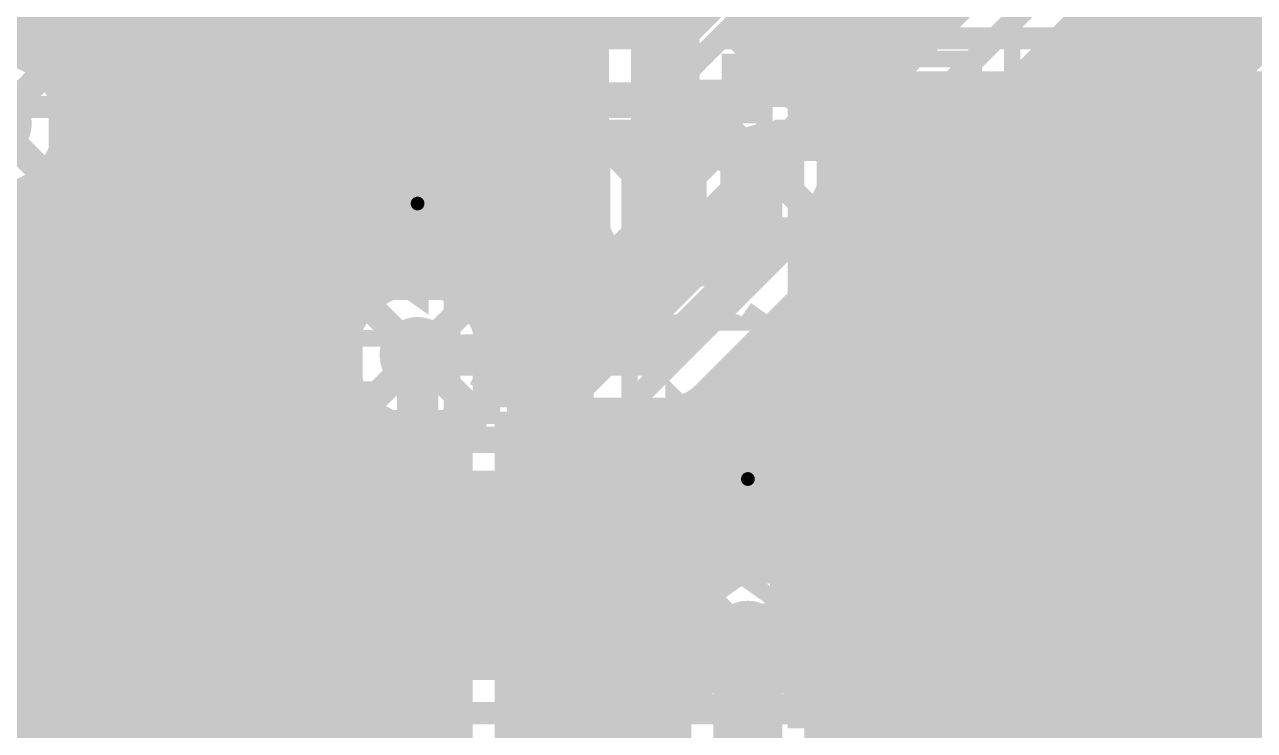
# Model space of a CAD drawing. Extents: x -1 to 119, y -42 to 51.
# Drawn here: x 29.52 to 40.87, y 10.51 to 17.02 of the extents above; entities that cross this region are included whole.
import ezdxf

# ---------------------------------------------------------------- set-up
doc = ezdxf.new("R2010")
doc.units = 0
doc.header["$MEASUREMENT"] = 0
doc.layers.get('0').update_dxf_attribs({"linetype": 'CONTINUOUS'})
for name, color, linetype in [('22-304-0_BOT', 7, 'CONTINUOUS'), ('22-304-0_DRD', 7, 'CONTINUOUS'), ('22-304-0_GND', 6, 'CONTINUOUS'), ('22-304-0_IN1', 4, 'CONTINUOUS'), ('22-304-0_SMT', 5, 'CONTINUOUS'), ('22-304-0_SPT', 10, 'CONTINUOUS'), ('22-304-0_SST', 14, 'CONTINUOUS'), ('22-304-0_TOP', 9, 'CONTINUOUS'), ('THRUHOLE_TAP', 11, 'CONTINUOUS')]:
    doc.layers.add(name, color=color, linetype=linetype)

# ---------------------------------------------------------------- blocks, each defined once
blk = doc.blocks.new('ROUND_60')
at = {"const_width": 0.35052}
blk.add_lwpolyline([(-0.17526, 0, 1), (0.17526, 0, 1)], format="xyb", close=True, dxfattribs=at)
blk = doc.blocks.new('ROUND_57')
at = {"const_width": 0.35052}
blk.add_lwpolyline([(-0.17526, 0, 1), (0.17526, 0, 1)], format="xyb", close=True, dxfattribs=at)
blk = doc.blocks.new('ROUND_64')
at = {"const_width": 0.35052}
blk.add_lwpolyline([(-0.17526, 0, 1), (0.17526, 0, 1)], format="xyb", close=True, dxfattribs=at)
blk = doc.blocks.new('ROUND_81')
at = {"const_width": 0.0635}
blk.add_lwpolyline([(-0.03175, 0, 1), (0.03175, 0, 1)], format="xyb", close=True, dxfattribs=at)
blk = doc.blocks.new('RECTANGLE_2')
blk.add_solid([(0.4826, 0.4064), (0.4826, -0.4064), (-0.4826, 0.4064), (-0.4826, -0.4064)])
blk = doc.blocks.new('RECTANGLE_41')
blk.add_solid([(0.8636, 0.6985), (0.8636, -0.6985), (-0.8636, 0.6985), (-0.8636, -0.6985)])
blk = doc.blocks.new('RECTANGLE_42')
blk.add_solid([(0.635, 0.3429), (0.635, -0.3429), (-0.635, 0.3429), (-0.635, -0.3429)])
blk = doc.blocks.new('ROUND_87')
at = {"const_width": 0.10033}
blk.add_lwpolyline([(-0.050164, 0, 1), (0.050164, 0, 1)], format="xyb", close=True, dxfattribs=at)

msp = doc.modelspace()

# ---------------------------------------------------------------- linework, layer by layer
at = {"layer": '22-304-0_BOT'}
for points, const_width in [([(50.673, 28.575), (48.768, 26.67), (48.768, 18.923), (49.911, 17.78), (49.911, 15.24), (49.149, 14.478), (49.149, 11.811), (48.006, 10.668), (32.385, 10.668), (30.353, 12.7), (28.067, 12.7), (26.67, 14.097)], 0.2032), ([(32.5628, 27.0383), (32.5628, 14.31798)], 0.254), ([(32.7914, 27.0383), (32.7914, 14.54912)], 0.254), ([(33.02, 27.0383), (33.02, 14.63802)], 0.254), ([(33.2486, 27.0383), (33.2486, 14.64056)], 0.254), ([(33.4772, 27.0383), (33.4772, 14.56436)], 0.254), ([(33.7058, 27.0383), (33.7058, 14.35608)], 0.254), ([(33.9344, 27.0383), (33.9344, 13.6398)], 0.254), ([(34.163, 27.0383), (34.163, 13.6398)], 0.254), ([(34.3916, 27.0383), (34.3916, 13.6398)], 0.254), ([(36.6776, 27.0383), (36.6776, 16.32712)], 0.254), ([(35.433, 15.367), (35.433, 17.018), (35.941, 17.526), (35.941, 22.352), (35.179, 23.114)], 0.635), ([(34.6202, 22.72538), (34.6202, 13.6398)], 0.254), ([(32.3342, 20.58162), (32.3342, 13.6398)], 0.254), ([(32.1056, 20.35048), (32.1056, 13.6398)], 0.254), ([(31.877, 20.26158), (31.877, 13.6398)], 0.254), ([(36.9062, 19.86534), (36.9062, 16.09598)], 0.254), ([(37.1348, 19.60626), (37.1348, 16.1544)], 0.254), ([(37.3634, 19.37766), (37.3634, 16.383)], 0.254), ([(24.384, 12.827), (25.019, 12.192), (30.226, 12.192), (32.258, 10.16), (48.133, 10.16), (57.15, 19.177)], 0.2032), ([(37.592, 19.14906), (37.592, 16.6116)], 0.254), ([(37.8206, 18.92046), (37.8206, 16.8402)], 0.254), ([(38.0492, 18.69186), (38.0492, 17.0688)], 0.254), ([(30.5054, 18.12036), (30.5054, 13.6398)], 0.254), ([(31.6484, 18.12036), (31.6484, 13.6398)], 0.254), ([(48.641, 18.034), (48.387, 18.034), (48.006, 17.653), (39.243, 17.653), (34.798, 13.208), (28.702, 13.208), (26.797, 15.113)], 0.2032), ([(29.591, 17.97812), (29.591, 16.68272)], 0.254), ([(30.2768, 17.93494), (30.2768, 13.6398)], 0.254), ([(30.734, 17.97812), (30.734, 13.6398)], 0.254), ([(31.4198, 17.93494), (31.4198, 13.6398)], 0.254), ([(38.9382, 17.9578), (36.95954, 15.98168)], 0.254), ([(29.8196, 17.87906), (29.8196, 16.45158)], 0.254), ([(30.0482, 17.86636), (30.0482, 13.6398)], 0.254), ([(30.9626, 17.87906), (30.9626, 13.6398)], 0.254), ([(31.1912, 17.86636), (31.1912, 13.6398)], 0.254), ([(39.4208, 17.2212), (35.10788, 12.90828)], 0.254), ([(36.449, 17.12468), (36.449, 16.41602)], 0.254), ([(39.4208, 17.21866), (39.4208, 11.0998)], 0.254), ([(39.6494, 17.2212), (39.6494, 11.0998)], 0.254), ([(39.878, 17.2212), (39.878, 11.0998)], 0.254), ([(40.1066, 17.2212), (40.1066, 11.0998)], 0.254), ([(40.3352, 17.2212), (40.3352, 11.0998)], 0.254), ([(40.5638, 17.2212), (40.5638, 11.0998)], 0.254), ([(40.7924, 17.2212), (40.7924, 16.67002)], 0.254), ([(34.7853, 17.018), (28.6258, 17.018)], 0.254), ([(34.7853, 17.018), (34.7853, 15.57274)], 0.254), ([(36.39058, 17.06118), (36.0807, 16.74876)], 0.254), ([(37.99586, 17.018), (36.3474, 17.018)], 0.254), ([(49.4792, 17.018), (39.2176, 17.018)], 0.254), ([(39.1922, 16.99006), (39.1922, 11.0998)], 0.254), ([(61.468, 16.891), (55.499, 16.891), (48.26, 9.652), (32.131, 9.652), (30.226, 11.557), (24.384, 11.557)], 0.2032), ([(34.7853, 16.7894), (28.6258, 16.7894)], 0.254), ([(37.76726, 16.7894), (36.1188, 16.7894)], 0.254), ([(36.2204, 16.88846), (36.2204, 16.41856)], 0.254), ([(40.93718, 16.7894), (38.989, 16.7894)], 0.254), ([(36.0807, 16.74876), (36.0807, 16.383)], 0.254), ([(38.9636, 16.76146), (38.9636, 11.0998)], 0.254), ([(34.7853, 16.5608), (29.73832, 16.5608)], 0.254), ([(37.53866, 16.5608), (36.0807, 16.5608)], 0.254), ([(40.72636, 16.5608), (38.7604, 16.5608)], 0.254), ([(38.735, 16.53286), (38.735, 11.0998)], 0.254), ([(34.7853, 16.3322), (29.87548, 16.3322)], 0.254), ([(37.31006, 16.3322), (36.66998, 16.3322)], 0.254), ([(40.6908, 16.3322), (38.5318, 16.3322)], 0.254), ([(40.6908, 16.383), (40.6908, 11.0998)], 0.254), ([(38.5064, 16.30426), (38.5064, 11.0998)], 0.254), ([(34.7853, 16.1036), (29.91612, 16.1036)], 0.254), ([(37.08146, 16.1036), (36.90112, 16.1036)], 0.254), ([(40.6908, 16.1036), (38.3032, 16.1036)], 0.254), ([(38.2778, 16.07566), (38.2778, 11.0998)], 0.254), ([(34.7853, 15.875), (29.87548, 15.875)], 0.254), ([(40.6908, 15.875), (38.0746, 15.875)], 0.254), ([(38.0492, 15.84706), (38.0492, 11.0998)], 0.254), ([(29.8196, 15.75562), (29.8196, 13.6398)], 0.254), ([(34.7853, 15.6464), (29.73832, 15.6464)], 0.254), ([(37.8206, 15.61846), (37.8206, 11.0998)], 0.254), ([(40.6908, 15.6464), (37.846, 15.6464)], 0.254), ([(29.591, 15.52448), (29.591, 13.6398)], 0.254), ([(34.75482, 15.4178), (28.6258, 15.4178)], 0.254), ([(37.592, 15.38986), (37.592, 11.0998)], 0.254), ([(40.6908, 15.4178), (37.6174, 15.4178)], 0.254), ([(34.77514, 15.1892), (28.78836, 15.1892)], 0.254), ([(37.3634, 15.16126), (37.3634, 11.0998)], 0.254), ([(40.6908, 15.1892), (37.3888, 15.1892)], 0.254), ([(34.8488, 15.01902), (34.8488, 13.8684)], 0.254), ([(34.8869, 14.9606), (28.86456, 14.9606)], 0.254), ([(37.1348, 14.93266), (37.1348, 11.0998)], 0.254), ([(40.6908, 14.9606), (37.1602, 14.9606)], 0.254), ([(35.74034, 14.75994), (34.61766, 13.6398)], 0.254), ([(35.0774, 14.78788), (35.0774, 14.097)], 0.254), ([(35.18916, 14.732), (28.86202, 14.732)], 0.254), ([(35.306, 14.69898), (35.306, 14.3256)], 0.254), ([(35.5346, 14.6939), (35.5346, 14.5542)], 0.254), ([(35.70986, 14.732), (35.6743, 14.732)], 0.254), ([(36.9062, 14.70406), (36.9062, 11.0998)], 0.254), ([(40.6908, 14.732), (36.9316, 14.732)], 0.254), ([(32.72536, 14.5034), (28.77312, 14.5034)], 0.254), ([(35.48126, 14.5034), (33.56864, 14.5034)], 0.254), ([(36.6776, 14.47546), (36.6776, 11.83132)], 0.254), ([(40.6908, 14.5034), (36.703, 14.5034)], 0.254), ([(32.53994, 14.2748), (28.54198, 14.2748)], 0.254), ([(35.25266, 14.2748), (33.75406, 14.2748)], 0.254), ([(36.449, 14.24686), (36.449, 11.98372)], 0.254), ([(40.6908, 14.2748), (36.4744, 14.2748)], 0.254), ([(32.47136, 14.0462), (28.4734, 14.0462)], 0.254), ([(35.02406, 14.0462), (33.82264, 14.0462)], 0.254), ([(36.2204, 14.01826), (36.2204, 12.03198)], 0.254), ([(40.6908, 14.0462), (36.2458, 14.0462)], 0.254), ([(32.48406, 13.8176), (28.702, 13.8176)], 0.254), ([(34.79546, 13.8176), (33.80994, 13.8176)], 0.254), ([(35.9918, 13.78966), (35.9918, 12.0015)], 0.254), ([(40.6908, 13.8176), (36.0172, 13.8176)], 0.254), ([(32.55264, 13.6398), (28.8798, 13.6398)], 0.254), ([(34.61766, 13.6398), (33.74136, 13.6398)], 0.254), ([(35.7632, 13.56106), (35.7632, 11.87958)], 0.254), ([(40.6908, 13.589), (35.7886, 13.589)], 0.254), ([(35.5346, 13.33246), (35.5346, 11.51382)], 0.254), ([(40.6908, 13.3604), (35.56, 13.3604)], 0.254), ([(35.306, 13.10386), (35.306, 11.0998)], 0.254), ([(40.6908, 13.1318), (35.3314, 13.1318)], 0.254), ([(35.0774, 12.8778), (35.0774, 11.0998)], 0.254), ([(40.6908, 12.9032), (35.1028, 12.9032)], 0.254), ([(30.8864, 12.7762), (32.5628, 11.0998)], 0.254), ([(34.798, 12.7762), (30.8864, 12.7762)], 0.254), ([(30.9626, 12.7762), (30.9626, 12.7)], 0.254), ([(31.1912, 12.7762), (31.1912, 12.4714)], 0.254), ([(31.4198, 12.7762), (31.4198, 12.2428)], 0.254), ([(31.6484, 12.7762), (31.6484, 12.0142)], 0.254), ([(31.877, 12.7762), (31.877, 11.7856)], 0.254), ([(32.1056, 12.7762), (32.1056, 11.557)], 0.254), ([(32.3342, 12.7762), (32.3342, 11.3284)], 0.254), ([(32.5628, 12.7762), (32.5628, 11.0998)], 0.254), ([(32.7914, 12.7762), (32.7914, 11.0998)], 0.254), ([(33.02, 12.7762), (33.02, 11.0998)], 0.254), ([(33.2486, 12.7762), (33.2486, 11.0998)], 0.254), ([(33.4772, 12.7762), (33.4772, 11.0998)], 0.254), ([(33.7058, 12.7762), (33.7058, 11.0998)], 0.254), ([(33.9344, 12.7762), (33.9344, 11.0998)], 0.254), ([(34.163, 12.7762), (34.163, 11.0998)], 0.254), ([(34.3916, 12.7762), (34.3916, 11.0998)], 0.254), ([(34.6202, 12.7762), (34.6202, 11.0998)], 0.254), ([(34.8488, 12.77874), (34.8488, 11.0998)], 0.254), ([(40.6908, 12.6746), (30.988, 12.6746)], 0.254), ([(40.6908, 12.446), (31.2166, 12.446)], 0.254), ([(40.6908, 12.2174), (31.4452, 12.2174)], 0.254), ([(35.95116, 11.9888), (31.6738, 11.9888)], 0.254), ([(40.6908, 11.9888), (36.4363, 11.9888)], 0.254), ([(35.6489, 11.7602), (31.9024, 11.7602)], 0.254), ([(40.6908, 11.7602), (36.73856, 11.7602)], 0.254), ([(35.53714, 11.5316), (32.131, 11.5316)], 0.254), ([(40.6908, 11.5316), (36.85032, 11.5316)], 0.254), ([(35.51682, 11.303), (32.3596, 11.303)], 0.254), ([(40.6908, 11.303), (36.87318, 11.303)], 0.254), ([(30.04566, 11.1252), (24.90978, 11.1252)], 0.254), ([(29.591, 11.1252), (29.591, 6.51002)], 0.254), ([(29.8196, 11.1252), (29.8196, 6.51256)], 0.254), ([(30.04566, 11.1252), (31.81858, 9.35228)], 0.254), ([(30.0482, 11.12266), (30.0482, 6.43636)], 0.254), ([(35.5346, 11.19124), (35.5346, 11.0998)], 0.254), ([(30.09646, 11.0744), (24.86152, 11.0744)], 0.254), ([(35.56508, 11.0998), (32.5628, 11.0998)], 0.254), ([(40.6908, 11.0998), (36.82492, 11.0998)], 0.254), ([(30.2768, 10.89406), (30.2768, 6.3627)], 0.254), ([(30.32506, 10.8458), (24.5618, 10.8458)], 0.254), ([(30.5054, 10.66546), (30.5054, 6.3627)], 0.254), ([(30.55366, 10.6172), (25.23998, 10.6172)], 0.254), ([(30.734, 10.43686), (30.734, 6.3627)], 0.254), ([(30.78226, 10.3886), (25.47112, 10.3886)], 0.254)]:
    msp.add_lwpolyline(points, dxfattribs=dict(at, const_width=const_width))
at = {"layer": '22-304-0_BOT', "const_width": 0.254}
for points in [[(34.9758, 17.4752, 0.1989124), (34.78642, 17.018)], [(36.3982, 17.0688, 0.1989124), (36.58758, 17.526)], [(36.3982, 17.0688, 0.1989124), (36.58758, 17.526)], [(29.91612, 16.1036, 0.4142136), (29.2354, 16.78432)], [(41.148, 16.8402, 0.4142136), (40.6908, 16.383)], [(36.322, 16.42872, 0.0910377), (36.08019, 16.38433)], [(36.95954, 15.98168, 0.3146776), (36.322, 16.42618)], [(29.2354, 15.42288, 0.4142136), (29.91612, 16.1036)], [(34.7853, 15.57274, 0.0770437), (34.75341, 15.367)], [(34.75228, 15.367, 0.4142136), (35.433, 14.68628)], [(35.433, 14.68628, 0.1177025), (35.74047, 14.75968)], [(33.147, 14.65072, 0.4142136), (32.46628, 13.97)], [(33.82772, 13.97, 0.4142136), (33.147, 14.65072)], [(32.46628, 13.97, 0.1274583), (32.55194, 13.63941)], [(33.74136, 13.6398, 0.1274582), (33.82692, 13.97)], [(34.798, 12.7762, 0.1989115), (35.10333, 12.90267)], [(34.798, 12.7762, 0.1989115), (35.10333, 12.90267)], [(36.195, 12.03452, 0.4142136), (35.51428, 11.3538)], [(36.87572, 11.3538, 0.4142136), (36.195, 12.03452)], [(35.51428, 11.3538, 0.0961159), (35.56367, 11.09923)], [(36.82492, 11.0998, 0.0961154), (36.8742, 11.3538)]]:
    msp.add_lwpolyline(points, format="xyb", dxfattribs=at)
at = {"layer": '22-304-0_DRD', "const_width": 0.254}
for points in [[(29.8704, 16.7386), (28.6004, 16.7386)], [(29.8704, 16.7386), (28.6004, 15.4686)], [(29.8704, 15.4686), (28.6004, 16.7386)], [(29.8704, 15.4686), (29.8704, 16.7386)], [(35.687, 16.383), (35.687, 15.113)], [(36.957, 16.383), (35.687, 16.383)], [(36.957, 16.383), (35.687, 15.113)], [(36.957, 15.113), (35.687, 16.383)], [(35.687, 16.383), (35.687, 15.113)], [(36.957, 16.383), (35.687, 16.383)], [(36.957, 16.383), (35.687, 15.113)], [(36.957, 15.113), (35.687, 16.383)], [(36.957, 15.113), (36.957, 16.383)], [(36.957, 15.113), (36.957, 16.383)], [(32.512, 16.002), (32.512, 14.732)], [(33.782, 16.002), (32.512, 16.002)], [(33.782, 16.002), (32.512, 14.732)], [(33.782, 14.732), (32.512, 16.002)], [(32.512, 16.002), (32.512, 14.732)], [(33.782, 16.002), (32.512, 16.002)], [(33.782, 16.002), (32.512, 14.732)], [(33.782, 14.732), (32.512, 16.002)], [(32.512, 16.002), (32.512, 14.732)], [(33.782, 16.002), (32.512, 16.002)], [(33.782, 16.002), (32.512, 14.732)], [(33.782, 14.732), (32.512, 16.002)], [(33.782, 14.732), (33.782, 16.002)], [(33.782, 14.732), (33.782, 16.002)], [(33.782, 14.732), (33.782, 16.002)], [(34.798, 16.002), (34.798, 14.732)], [(36.068, 16.002), (34.798, 16.002)], [(36.068, 16.002), (34.798, 14.732)], [(36.068, 14.732), (34.798, 16.002)], [(36.068, 14.732), (36.068, 16.002)], [(28.6004, 15.4686), (29.8704, 15.4686)], [(35.687, 15.113), (36.957, 15.113)], [(35.687, 15.113), (36.957, 15.113)], [(32.512, 14.732), (33.782, 14.732)], [(32.512, 14.732), (33.782, 14.732)], [(32.512, 14.732), (33.782, 14.732)], [(34.798, 14.732), (36.068, 14.732)], [(32.512, 14.605), (32.512, 13.335)], [(33.782, 14.605), (32.512, 14.605)], [(33.782, 14.605), (32.512, 13.335)], [(33.782, 13.335), (32.512, 14.605)], [(33.782, 13.335), (33.782, 14.605)], [(36.83, 12.192), (35.56, 13.462), (35.56, 12.192)], [(35.56, 13.462), (35.56, 12.192)], [(36.83, 13.462), (35.56, 13.462)], [(36.83, 13.462), (35.56, 12.192)], [(36.83, 13.462), (35.56, 13.462)], [(36.83, 13.462), (35.56, 12.192)], [(36.83, 12.192), (35.56, 13.462)], [(36.83, 12.192), (36.83, 13.462)], [(36.83, 12.192), (36.83, 13.462)], [(32.512, 13.335), (33.782, 13.335)], [(35.56, 12.192), (36.83, 12.192)], [(35.56, 12.192), (36.83, 12.192)], [(35.56, 11.9888), (35.56, 10.7188)], [(36.83, 11.9888), (35.56, 11.9888)], [(36.83, 11.9888), (35.56, 10.7188)], [(36.83, 10.7188), (35.56, 11.9888)], [(36.83, 10.7188), (36.83, 11.9888)], [(35.56, 10.7188), (36.83, 10.7188)]]:
    msp.add_lwpolyline(points, dxfattribs=at)
at = {"layer": '22-304-0_IN1'}
for points, const_width in [([(23.749, 16.129), (24.384, 16.764), (31.877, 16.764), (34.925, 19.812), (52.832, 19.812), (53.213, 19.431), (53.213, 19.304)], 0.2032), ([(49.657, 19.05), (49.403, 19.304), (46.101, 19.304), (44.323, 17.526), (35.687, 17.526), (35.179, 17.018), (32.766, 17.018), (32.004, 16.256), (29.464, 16.256), (29.3116, 16.1036), (29.2354, 16.1036)], 0.2032), ([(50.419, 14.605), (47.752, 17.272), (45.085, 17.272), (44.704, 16.891), (39.116, 16.891), (35.941, 16.891), (35.306, 16.256), (32.766, 16.256), (31.877, 15.367), (28.829, 15.367), (28.067, 16.129), (25.654, 16.129), (24.765, 15.24), (21.336, 15.24), (20.574, 16.002), (20.574, 17.018)], 0.2032), ([(36.1188, 16.4592), (36.01466, 16.35506)], 0.254), ([(39.116, 16.4592), (36.1188, 16.4592)], 0.254), ([(36.1696, 16.4592), (36.1696, 16.41094)], 0.254), ([(36.3982, 16.4592), (36.3982, 16.42364)], 0.254), ([(36.6268, 16.4592), (36.6268, 16.35506)], 0.254), ([(36.8554, 16.4592), (36.8554, 16.16964)], 0.254), ([(37.084, 16.4592), (37.084, 7.5946)], 0.254), ([(37.3126, 16.4592), (37.3126, 7.82066)], 0.254), ([(37.5412, 16.4592), (37.5412, 7.92226)], 0.254), ([(37.7698, 16.4592), (37.7698, 7.9248)], 0.254), ([(37.9984, 16.4592), (37.9984, 7.9248)], 0.254), ([(38.227, 16.4592), (38.227, 7.9248)], 0.254), ([(38.4556, 16.4592), (38.4556, 7.9248)], 0.254), ([(38.6842, 16.4592), (38.6842, 7.9248)], 0.254), ([(38.9128, 16.4592), (38.9128, 7.9248)], 0.254), ([(44.704, 16.4592), (39.116, 16.4592)], 0.254), ([(39.1414, 16.4592), (39.1414, 7.9248)], 0.254), ([(39.37, 16.4592), (39.37, 7.9248)], 0.254), ([(39.5986, 16.4592), (39.5986, 7.9248)], 0.254), ([(39.8272, 16.4592), (39.8272, 7.9248)], 0.254), ([(40.0558, 16.4592), (40.0558, 7.9248)], 0.254), ([(40.2844, 16.4592), (40.2844, 7.9248)], 0.254), ([(40.513, 16.4592), (40.513, 7.9248)], 0.254), ([(40.7416, 16.4592), (40.7416, 7.9248)], 0.254), ([(40.9702, 16.4592), (40.9702, 7.9248)], 0.254), ([(48.05426, 16.3576), (36.62172, 16.3576)], 0.254), ([(41.45788, 16.129), (36.88588, 16.129)], 0.254), ([(41.29024, 15.9004), (36.98494, 15.9004)], 0.254), ([(36.322, 15.748), (36.322, 14.859), (35.433, 13.97), (33.147, 13.97)], 0.381), ([(41.23182, 15.6718), (36.99764, 15.6718)], 0.254), ([(41.25214, 15.4432), (36.92906, 15.4432)], 0.254), ([(32.46628, 15.34668), (32.18688, 15.06728)], 0.254), ([(36.8427, 15.31112), (36.8427, 14.859)], 0.254), ([(36.8554, 15.32636), (36.8554, 12.98702)], 0.254), ([(32.3596, 15.23746), (32.3596, 7.747)], 0.254), ([(32.47136, 15.2908), (32.4104, 15.2908)], 0.254), ([(41.3639, 15.2146), (36.8427, 15.2146)], 0.254), ([(32.131, 15.01648), (32.131, 7.747)], 0.254), ([(32.53994, 15.0622), (32.1818, 15.0622)], 0.254), ([(32.5882, 14.97838), (32.5882, 14.35608)], 0.254), ([(41.66616, 14.986), (36.8427, 14.986)], 0.254), ([(31.877, 14.9352), (28.86964, 14.9352)], 0.254), ([(29.6164, 14.9352), (29.6164, 7.747)], 0.254), ([(29.845, 14.9352), (29.845, 7.747)], 0.254), ([(30.0736, 14.9352), (30.0736, 7.747)], 0.254), ([(30.3022, 14.9352), (30.3022, 7.747)], 0.254), ([(30.5308, 14.9352), (30.5308, 7.747)], 0.254), ([(30.7594, 14.9352), (30.7594, 7.747)], 0.254), ([(30.988, 14.9352), (30.988, 7.747)], 0.254), ([(31.2166, 14.9352), (31.2166, 7.747)], 0.254), ([(31.4452, 14.9352), (31.4452, 7.747)], 0.254), ([(31.6738, 14.9352), (31.6738, 7.747)], 0.254), ([(31.9024, 14.9352), (31.9024, 7.747)], 0.254), ([(32.72536, 14.8336), (28.87218, 14.8336)], 0.254), ([(32.8168, 14.77264), (32.8168, 14.56436)], 0.254), ([(33.5026, 14.78788), (33.5026, 14.54912)], 0.254), ([(33.528, 14.80312), (33.528, 14.53388)], 0.254), ([(49.65446, 14.7574), (36.83254, 14.7574)], 0.254), ([(33.0454, 14.6939), (33.0454, 14.64056)], 0.254), ([(33.274, 14.69898), (33.274, 14.63802)], 0.254), ([(32.90316, 14.605), (28.82392, 14.605)], 0.254), ([(33.528, 14.605), (33.3883, 14.605)], 0.254), ([(41.52138, 14.5288), (36.72332, 14.5288)], 0.254), ([(36.6903, 14.4907), (35.80638, 13.60678)], 0.254), ([(36.6268, 14.4272), (36.6268, 13.35278)], 0.254), ([(32.6009, 14.3764), (28.67152, 14.3764)], 0.254), ([(41.31564, 14.3002), (36.4998, 14.3002)], 0.254), ([(36.3982, 14.1986), (36.3982, 13.4747)], 0.254), ([(32.48914, 14.1478), (27.34818, 14.1478)], 0.254), ([(41.2369, 14.0716), (36.2712, 14.0716)], 0.254), ([(36.1696, 13.97), (36.1696, 13.50518)], 0.254), ([(32.46882, 13.9192), (27.32532, 13.9192)], 0.254), ([(41.24198, 13.843), (36.0426, 13.843)], 0.254), ([(35.941, 13.7414), (35.941, 13.45692)], 0.254), ([(32.52724, 13.6906), (27.21356, 13.6906)], 0.254), ([(41.33088, 13.6144), (35.814, 13.6144)], 0.254), ([(32.5882, 13.58138), (32.5882, 7.747)], 0.254), ([(35.7124, 13.53058), (35.7124, 13.30452)], 0.254), ([(32.69488, 13.462), (26.9113, 13.462)], 0.254), ([(33.5026, 13.39088), (33.5026, 7.747)], 0.254), ([(33.528, 13.40612), (33.528, 7.747)], 0.254), ([(35.433, 13.4493), (33.9852, 13.4493)], 0.254), ([(33.9852, 13.4493), (33.9852, 7.747)], 0.254), ([(35.80638, 13.3858), (33.9852, 13.3858)], 0.254), ([(34.1122, 13.4493), (34.1122, 7.0358)], 0.254), ([(34.3408, 13.4493), (34.3408, 7.0358)], 0.254), ([(34.5694, 13.4493), (34.5694, 7.0358)], 0.254), ([(34.798, 13.4493), (34.798, 7.0358)], 0.254), ([(35.0266, 13.4493), (35.0266, 6.96976)], 0.254), ([(35.2552, 13.4493), (35.2552, 6.7564)], 0.254), ([(35.4838, 13.45184), (35.4838, 6.6548)], 0.254), ([(41.56202, 13.3858), (36.58108, 13.3858)], 0.254), ([(32.8168, 13.37564), (32.8168, 7.747)], 0.254), ([(33.0454, 13.2969), (33.0454, 7.747)], 0.254), ([(33.274, 13.30198), (33.274, 7.747)], 0.254), ([(33.528, 13.2334), (24.92756, 13.2334)], 0.254), ([(35.60064, 13.1572), (33.9852, 13.1572)], 0.254), ([(62.13094, 13.1572), (36.78936, 13.1572)], 0.254), ([(33.528, 13.0048), (25.03932, 13.0048)], 0.254), ([(35.5219, 12.9286), (33.9852, 12.9286)], 0.254), ([(41.60774, 12.9286), (36.86556, 12.9286)], 0.254), ([(33.528, 12.7762), (25.06218, 12.7762)], 0.254), ([(35.52698, 12.7), (33.9852, 12.7)], 0.254), ([(41.34612, 12.7), (36.86302, 12.7)], 0.254), ([(36.8554, 12.66444), (36.8554, 11.51382)], 0.254), ([(33.528, 12.5476), (25.00376, 12.5476)], 0.254), ([(35.61588, 12.4714), (33.9852, 12.4714)], 0.254), ([(41.24706, 12.4714), (36.77412, 12.4714)], 0.254), ([(33.528, 12.319), (24.83612, 12.319)], 0.254), ([(35.7124, 12.34694), (35.7124, 11.83132)], 0.254), ([(36.6268, 12.30122), (36.6268, 11.87958)], 0.254), ([(35.84702, 12.2428), (33.9852, 12.2428)], 0.254), ([(35.941, 12.19708), (35.941, 11.98372)], 0.254), ([(36.1696, 12.14628), (36.1696, 12.03198)], 0.254), ([(36.3982, 12.17676), (36.3982, 12.0015)], 0.254), ([(41.23436, 12.2428), (36.54298, 12.2428)], 0.254), ([(33.528, 12.0904), (24.80564, 12.0904)], 0.254), ([(36.03244, 12.0142), (33.9852, 12.0142)], 0.254), ([(41.30294, 12.0142), (36.35502, 12.0142)], 0.254), ([(33.528, 11.8618), (24.99106, 11.8618)], 0.254), ([(35.66922, 11.7856), (33.9852, 11.7856)], 0.254), ([(41.48836, 11.7856), (36.72078, 11.7856)], 0.254), ([(33.528, 11.6332), (25.05964, 11.6332)], 0.254), ([(35.54476, 11.557), (33.9852, 11.557)], 0.254), ([(36.195, 6.985), (36.195, 11.3538)], 0.635), ([(62.17412, 11.557), (36.8427, 11.557)], 0.254), ([(33.528, 11.4046), (25.04694, 11.4046)], 0.254), ([(35.51428, 11.3284), (33.9852, 11.3284)], 0.254), ([(62.43574, 11.3284), (36.87318, 11.3284)], 0.254), ([(33.528, 11.176), (24.94788, 11.176)], 0.254), ([(35.5473, 11.14552), (35.5473, 7.19074)], 0.254), ([(36.8427, 11.14552), (36.8427, 7.3533)], 0.254), ([(36.8554, 11.19124), (36.8554, 7.366)], 0.254), ([(35.5473, 11.0998), (33.9852, 11.0998)], 0.254), ([(54.47538, 11.0998), (36.8427, 11.0998)], 0.254), ([(33.528, 10.9474), (24.68372, 10.9474)], 0.254), ([(35.5473, 10.8712), (33.9852, 10.8712)], 0.254), ([(54.26964, 10.8712), (36.8427, 10.8712)], 0.254), ([(33.528, 10.7188), (8.128, 10.7188)], 0.254), ([(35.5473, 10.6426), (33.9852, 10.6426)], 0.254), ([(54.1909, 10.6426), (36.8427, 10.6426)], 0.254), ([(33.528, 10.4902), (25.39492, 10.4902)], 0.254), ([(35.5473, 10.414), (33.9852, 10.414)], 0.254), ([(54.19598, 10.414), (36.8427, 10.414)], 0.254)]:
    msp.add_lwpolyline(points, dxfattribs=dict(at, const_width=const_width))
at = {"layer": '22-304-0_IN1', "const_width": 0.254}
for points in [[(36.322, 16.42872, 0.1177035), (36.01453, 16.35532)], [(37.00272, 15.748, 0.4142136), (36.322, 16.42872)], [(36.8427, 15.31112, 0.1763156), (37.0017, 15.748)], [(32.46628, 15.34668, 0.4054996), (33.147, 14.68628)], [(31.877, 14.9352, 0.1989115), (32.18233, 15.06167)], [(31.877, 14.9352, 0.1989115), (32.18233, 15.06167)], [(36.6903, 14.4907, 0.1989124), (36.84285, 14.859)], [(33.147, 14.68628, 0.1496557), (33.52811, 14.80296)], [(33.147, 14.65072, 0.4142136), (32.46628, 13.97)], [(33.528, 14.53388, 0.1496559), (33.147, 14.65053)], [(32.46628, 13.97, 0.4142136), (33.147, 13.28928)], [(35.433, 13.4493, 0.1989117), (35.80119, 13.60181)], [(35.433, 13.4493, 0.1989117), (35.80119, 13.60181)], [(36.195, 13.50772, 0.4142136), (35.51428, 12.827)], [(36.195, 13.50772, 0.4142136), (35.51428, 12.827)], [(36.87572, 12.827, 0.4142136), (36.195, 13.50772)], [(36.87572, 12.827, 0.4142136), (36.195, 13.50772)], [(33.147, 13.28928, 0.1496557), (33.52811, 13.40596)], [(35.51428, 12.827, 0.4142136), (36.195, 12.14628)], [(35.51428, 12.827, 0.4142136), (36.195, 12.14628)], [(36.195, 12.14628, 0.4142136), (36.87572, 12.827)], [(36.195, 12.14628, 0.4142136), (36.87572, 12.827)], [(36.195, 12.03452, 0.4142136), (35.51428, 11.3538)], [(36.87572, 11.3538, 0.4142136), (36.195, 12.03452)], [(35.51428, 11.3538, 0.0779388), (35.54696, 11.14541)], [(36.8427, 11.14552, 0.0779385), (36.87536, 11.3538)]]:
    msp.add_lwpolyline(points, format="xyb", dxfattribs=at)
at = {"layer": '22-304-0_SST', "const_width": 0.1524}
for points in [[(31.5595, 16.9545), (34.4805, 16.9545), (34.4805, 18.5928), (31.5595, 18.5928), (31.5595, 16.9545)], [(38.6334, 17.399), (38.6334, 10.541), (47.7266, 10.541), (47.7266, 17.399), (38.6334, 17.399)], [(36.6395, 16.7005), (36.6395, 13.7795), (38.2778, 13.7795), (38.2778, 16.7005), (36.6395, 16.7005)], [(35.8394, 16.18234), (35.8394, 15.82674), (36.00958, 15.70736), (36.17976, 15.70736), (36.3474, 15.82674), (36.3474, 16.18234), (35.3314, 16.18234)], [(33.4645, 16.0655), (33.4645, 13.1445), (35.1028, 13.1445), (35.1028, 16.0655), (33.4645, 16.0655)], [(35.8394, 15.88516), (35.3314, 15.70736)], [(32.32658, 15.32636), (32.1564, 15.38732), (32.1564, 15.74292), (32.32658, 15.80134), (33.00476, 15.80134), (33.1724, 15.74292), (33.1724, 15.38732), (33.00476, 15.32636)], [(35.50158, 15.34414), (35.3314, 15.28572), (35.3314, 14.93012), (35.50158, 14.86916), (35.8394, 14.86916), (36.00958, 14.98854), (36.00958, 15.34414), (36.3474, 15.34414), (36.3474, 14.86916)], [(31.69666, 14.46022), (30.85084, 14.46022), (30.68066, 14.51864), (30.68066, 14.87424), (30.85084, 14.9352), (31.69666, 14.9352)], [(32.32658, 14.96314), (32.1564, 14.84376), (32.1564, 14.60754), (32.32658, 14.48816), (32.49676, 14.48816), (32.83458, 14.72692), (33.1724, 14.48816), (33.1724, 14.96314)], [(29.40558, 14.31036), (29.2354, 14.37132), (29.2354, 14.72692), (29.40558, 14.78534), (30.08376, 14.78534), (30.2514, 14.72692), (30.2514, 14.37132), (30.08376, 14.31036)], [(35.3314, 14.15034), (35.3314, 14.38656)], [(35.3314, 14.26972), (36.3474, 14.26972), (36.17976, 14.38656)], [(32.1564, 13.94714), (32.32658, 14.06652), (32.49676, 14.12494), (32.83458, 14.12494), (33.00476, 14.06652), (33.1724, 13.94714), (33.1724, 13.82776), (33.00476, 13.71092), (32.83458, 13.64996), (32.49676, 13.64996), (32.32658, 13.71092), (32.1564, 13.82776), (32.1564, 13.94714)], [(29.40558, 13.94714), (29.2354, 13.82776), (29.2354, 13.59154), (29.40558, 13.47216), (29.57576, 13.47216), (29.91358, 13.71092), (30.2514, 13.47216), (30.2514, 13.94714)], [(30.68066, 13.7414), (30.68066, 13.97762)], [(30.68066, 13.85824), (31.69666, 13.85824), (31.52648, 13.97762)], [(36.6395, 13.5255), (36.6395, 10.6045), (38.2778, 10.6045), (38.2778, 13.5255), (36.6395, 13.5255)], [(30.68066, 13.02004), (30.68066, 13.2588)], [(30.68066, 13.13942), (31.69666, 13.13942), (31.52648, 13.2588)], [(29.2354, 12.63396), (29.2354, 13.10894), (29.91358, 12.63396), (30.08376, 12.63396), (30.2514, 12.69492), (30.2514, 13.05052), (30.08376, 13.10894)], [(35.62858, 12.53236), (35.4584, 12.59332), (35.4584, 12.94892), (35.62858, 13.00734), (36.30676, 13.00734), (36.4744, 12.94892), (36.4744, 12.59332), (36.30676, 12.53236)], [(35.1028, 12.7), (35.3314, 12.7), (35.3314, 9.525), (30.7848, 9.525), (30.7848, 12.7), (35.1028, 12.7)], [(29.0195, 12.2555), (29.0195, 9.3345), (30.6578, 9.3345), (30.6578, 12.2555), (29.0195, 12.2555)], [(35.62858, 12.16914), (35.4584, 12.04976), (35.4584, 11.81354), (35.62858, 11.69416), (35.79876, 11.69416), (36.13658, 11.93292), (36.4744, 11.69416), (36.4744, 12.16914)], [(35.4584, 10.97534), (35.4584, 11.21156)], [(35.4584, 11.09472), (36.4744, 11.09472), (36.30676, 11.21156)]]:
    msp.add_lwpolyline(points, dxfattribs=at)
at = {"layer": '22-304-0_TOP'}
for points, const_width in [([(27.9019, 18.08734), (29.02966, 18.08734), (30.226, 16.891), (35.306, 16.891), (36.576, 18.161), (41.021, 18.161), (41.783, 17.399), (44.831, 17.399), (45.847, 18.415), (46.355, 18.415), (47.117, 19.177), (48.514, 19.177), (49.403, 18.288), (50.419, 18.288), (51.054, 18.923), (51.054, 19.05)], 0.2032), ([(27.9019, 17.58696), (28.89504, 17.58696), (30.099, 16.383), (35.433, 16.383), (36.449, 17.399), (41.021, 17.399), (41.529, 16.891), (44.958, 16.891), (45.847, 17.78), (46.355, 17.78), (46.99, 18.415), (47.752, 18.415)], 0.2032), ([(39.878, 16.256), (40.005, 16.256), (40.132, 16.129), (39.878, 16.129), (39.7002, 15.9512), (37.465, 15.9512)], 0.381), ([(37.465, 15.9512), (36.5252, 15.9512), (36.322, 15.748)], 0.381), ([(37.465, 15.9512), (36.5252, 15.9512), (36.322, 15.748)], 0.381), ([(37.592, 16.0782), (37.465, 15.9512)], 0.2032), ([(34.29, 13.8938), (34.5948, 13.8938), (35.433, 14.732), (35.433, 15.367)], 0.635), ([(34.29, 15.3162), (33.1978, 15.3162), (33.147, 15.367)], 0.254), ([(34.29, 15.3162), (33.1978, 15.3162), (33.147, 15.367)], 0.254), ([(34.29, 15.3162), (33.1978, 15.3162), (33.147, 15.367)], 0.254), ([(37.465, 14.5288), (39.3192, 14.5288), (39.878, 13.97)], 0.381), ([(34.29, 13.8938), (34.29, 12.1158), (34.3408, 12.065)], 0.635), ([(41.91, 13.97), (39.878, 13.97)], 0.635), ([(33.147, 13.97), (33.147, 9.779), (31.75, 8.382), (31.75, 6.35), (30.48, 5.08), (28.92552, 5.08), (27.65552, 3.81)], 0.381), ([(36.195, 12.827), (36.2458, 12.7762), (37.465, 12.7762), (36.2458, 12.7762), (36.195, 12.827)], 0.381), ([(27.94, 11.5062), (29.1338, 12.7), (30.734, 12.7), (31.369, 12.065), (31.75, 12.065)], 0.381), ([(37.465, 11.3538), (36.195, 11.3538), (35.0012, 11.3538), (34.3408, 12.0142), (34.3408, 12.065)], 0.635), ([(39.878, 11.684), (39.5478, 11.3538), (37.465, 11.3538)], 0.635), ([(27.94, 8.3312), (28.8798, 9.271), (28.8798, 10.541), (29.845, 11.5062)], 0.254), ([(31.75, 11.0998), (30.4292, 11.0998), (30.0228, 11.5062), (29.845, 11.5062)], 0.254), ([(36.195, 11.3538), (37.465, 11.3538)], 0.635)]:
    msp.add_lwpolyline(points, dxfattribs=dict(at, const_width=const_width))

# ---------------------------------------------------------------- block references
at = {"layer": '22-304-0_BOT'}
for p in [(29.2354, 16.1036), (36.322, 15.748), (33.147, 15.367), (35.433, 15.367), (33.147, 13.97), (36.195, 12.827), (36.195, 11.3538)]:
    msp.add_blockref('ROUND_60', p, dxfattribs=at)
at = {"layer": '22-304-0_GND'}
for name, p in [('ROUND_57', (29.2354, 16.1036)), ('ROUND_57', (36.322, 15.748)), ('ROUND_64', (35.433, 15.367)), ('ROUND_81', (33.147, 15.367)), ('ROUND_57', (33.147, 13.97)), ('ROUND_81', (36.195, 12.827)), ('ROUND_64', (36.195, 11.3538))]:
    msp.add_blockref(name, p, dxfattribs=at)
at = {"layer": '22-304-0_IN1'}
for p in [(29.2354, 16.1036), (36.322, 15.748), (33.147, 15.367), (35.433, 15.367), (33.147, 13.97), (36.195, 12.827), (36.195, 11.3538)]:
    msp.add_blockref('ROUND_60', p, dxfattribs=at)
at = {"layer": '22-304-0_SMT'}
for name, p in [('RECTANGLE_41', (39.878, 16.256)), ('RECTANGLE_2', (37.465, 15.9512)), ('RECTANGLE_2', (34.29, 15.3162)), ('RECTANGLE_2', (37.465, 14.5288)), ('RECTANGLE_41', (39.878, 13.97)), ('RECTANGLE_2', (34.29, 13.8938)), ('RECTANGLE_2', (37.465, 12.7762)), ('RECTANGLE_42', (31.75, 12.065)), ('RECTANGLE_42', (34.3408, 12.065)), ('RECTANGLE_41', (39.878, 11.684)), ('RECTANGLE_2', (29.845, 11.5062)), ('RECTANGLE_2', (37.465, 11.3538)), ('RECTANGLE_42', (31.75, 11.0998))]:
    msp.add_blockref(name, p, dxfattribs=at)
at = {"layer": '22-304-0_SPT'}
for name, p in [('RECTANGLE_41', (39.878, 16.256)), ('RECTANGLE_2', (37.465, 15.9512)), ('RECTANGLE_2', (34.29, 15.3162)), ('RECTANGLE_2', (37.465, 14.5288)), ('RECTANGLE_41', (39.878, 13.97)), ('RECTANGLE_2', (34.29, 13.8938)), ('RECTANGLE_2', (37.465, 12.7762)), ('RECTANGLE_42', (31.75, 12.065)), ('RECTANGLE_42', (34.3408, 12.065)), ('RECTANGLE_41', (39.878, 11.684)), ('RECTANGLE_2', (29.845, 11.5062)), ('RECTANGLE_2', (37.465, 11.3538)), ('RECTANGLE_42', (31.75, 11.0998))]:
    msp.add_blockref(name, p, dxfattribs=at)
at = {"layer": '22-304-0_TOP'}
for name, p in [('RECTANGLE_41', (39.878, 16.256)), ('ROUND_60', (29.2354, 16.1036)), ('RECTANGLE_2', (37.465, 15.9512)), ('ROUND_60', (36.322, 15.748)), ('ROUND_60', (33.147, 15.367)), ('RECTANGLE_2', (34.29, 15.3162)), ('ROUND_60', (35.433, 15.367)), ('RECTANGLE_2', (37.465, 14.5288)), ('RECTANGLE_41', (39.878, 13.97)), ('ROUND_60', (33.147, 13.97)), ('RECTANGLE_2', (34.29, 13.8938)), ('ROUND_60', (36.195, 12.827)), ('RECTANGLE_2', (37.465, 12.7762)), ('RECTANGLE_42', (31.75, 12.065)), ('RECTANGLE_42', (34.3408, 12.065)), ('RECTANGLE_41', (39.878, 11.684)), ('RECTANGLE_2', (29.845, 11.5062)), ('ROUND_60', (36.195, 11.3538)), ('RECTANGLE_2', (37.465, 11.3538)), ('RECTANGLE_42', (31.75, 11.0998))]:
    msp.add_blockref(name, p, dxfattribs=at)
at = {"layer": 'THRUHOLE_TAP'}
for p in [(36.322, 15.748), (33.147, 15.367), (35.433, 15.367), (33.147, 13.97), (36.195, 12.827), (36.195, 11.3538)]:
    msp.add_blockref('ROUND_87', p, dxfattribs=at)

doc.saveas('drawing.dxf')
